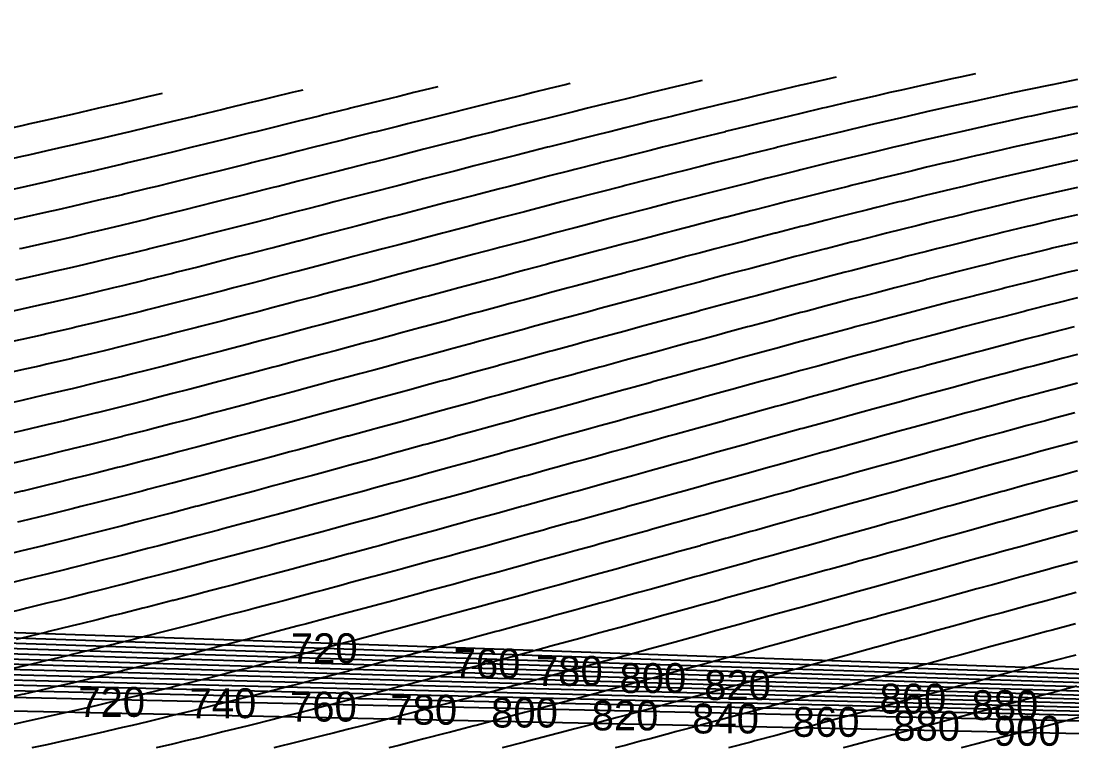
# Model space of a CAD drawing. Header units: metres. Extents: x 3386 to 5486, y 31 to 113.
# Drawn here: x 4865.7 to 4953.6, y 32.7 to 93.5 of the extents above; entities that cross this region are included whole.
import ezdxf
from ezdxf.enums import TextEntityAlignment as Align

# ---------------------------------------------------------------- set-up
doc = ezdxf.new("R2010")
doc.units = ezdxf.units.M
for name, color, linetype in [('Vs_320', 7, 'Continuous'), ('Vs_340', 7, 'Continuous'), ('Vs_360', 7, 'Continuous'), ('Vs_380', 7, 'Continuous'), ('Vs_400', 7, 'Continuous'), ('Vs_420', 7, 'Continuous'), ('Vs_440', 7, 'Continuous'), ('Vs_460', 7, 'Continuous'), ('Vs_480', 7, 'Continuous'), ('Vs_500', 7, 'Continuous'), ('Vs_520', 7, 'Continuous'), ('Vs_540', 7, 'Continuous'), ('Vs_560', 7, 'Continuous'), ('Vs_580', 7, 'Continuous'), ('Vs_600', 7, 'Continuous'), ('Vs_620', 7, 'Continuous'), ('Vs_640', 7, 'Continuous'), ('Vs_660', 7, 'Continuous'), ('Vs_680', 7, 'Continuous'), ('Vs_700', 7, 'Continuous'), ('Vs_720', 7, 'Continuous'), ('Vs_740', 7, 'Continuous'), ('Vs_760', 7, 'Continuous'), ('Vs_780', 7, 'Continuous'), ('Vs_800', 7, 'Continuous'), ('Vs_820', 7, 'Continuous'), ('Vs_840', 7, 'Continuous'), ('Vs_860', 7, 'Continuous'), ('Vs_880', 7, 'Continuous'), ('Vs_900', 7, 'Continuous'), ('Vs_920', 7, 'Continuous'), ('Vs_940', 7, 'Continuous'), ('Vs_960', 7, 'Continuous')]:
    doc.layers.add(name, color=color, linetype=linetype)

msp = doc.modelspace()

# ---------------------------------------------------------------- linework, layer by layer
at = {"layer": 'Vs_320'}
msp.add_lwpolyline([(4877.507, 87.463), (4876.281, 87.174), (4874.999, 86.874), (4874.18, 86.682), (4872.192, 86.221), (4872.078, 86.195), (4869.977, 85.712), (4869.343, 85.568), (4867.876, 85.234), (4866.451, 84.915), (4865.775, 84.763), (4863.674, 84.299)], dxfattribs=at)
at = {"layer": 'Vs_340'}
msp.add_lwpolyline([(4889.269, 87.747), (4888.887, 87.654), (4888.365, 87.528), (4886.786, 87.143), (4885.679, 86.874), (4884.685, 86.633), (4882.987, 86.221), (4882.584, 86.123), (4880.483, 85.616), (4880.283, 85.568), (4878.382, 85.111), (4877.559, 84.915), (4876.281, 84.609), (4874.813, 84.261), (4874.18, 84.111), (4872.078, 83.617), (4872.038, 83.608), (4869.977, 83.13), (4869.214, 82.955), (4867.876, 82.649), (4866.334, 82.302), (4865.775, 82.176), (4863.674, 81.713)], dxfattribs=at)
at = {"layer": 'Vs_360'}
msp.add_lwpolyline([(4900.55, 88.02), (4899.393, 87.735), (4898.549, 87.528), (4897.292, 87.217), (4895.902, 86.874), (4895.191, 86.698), (4893.26, 86.221), (4893.089, 86.179), (4890.988, 85.659), (4890.619, 85.568), (4888.887, 85.139), (4887.977, 84.915), (4886.786, 84.62), (4885.331, 84.261), (4884.685, 84.102), (4882.677, 83.608), (4882.584, 83.585), (4880.483, 83.071), (4880.005, 82.955), (4878.382, 82.559), (4877.314, 82.302), (4876.281, 82.051), (4874.597, 81.648), (4874.18, 81.548), (4872.078, 81.051), (4871.84, 80.995), (4869.977, 80.56), (4869.026, 80.342), (4867.876, 80.078), (4866.142, 79.688), (4865.775, 79.606), (4863.674, 79.148)], dxfattribs=at)
at = {"layer": 'Vs_380'}
msp.add_lwpolyline([(4911.618, 88.287), (4911.182, 88.181), (4909.898, 87.866), (4908.519, 87.528), (4907.797, 87.35), (4905.872, 86.874), (4905.696, 86.831), (4903.595, 86.309), (4903.24, 86.221), (4901.494, 85.786), (4900.618, 85.568), (4899.393, 85.261), (4898.006, 84.915), (4897.292, 84.735), (4895.401, 84.261), (4895.191, 84.208), (4893.089, 83.681), (4892.798, 83.608), (4890.988, 83.153), (4890.195, 82.955), (4888.887, 82.626), (4887.59, 82.302), (4886.786, 82.1), (4884.979, 81.648), (4884.685, 81.575), (4882.584, 81.052), (4882.355, 80.995), (4880.483, 80.531), (4879.712, 80.342), (4878.382, 80.014), (4877.047, 79.688), (4876.281, 79.501), (4874.35, 79.035), (4874.18, 78.994), (4872.078, 78.493), (4871.602, 78.382), (4869.977, 78.001), (4868.788, 77.729), (4867.876, 77.52), (4865.887, 77.075), (4865.775, 77.051), (4863.674, 76.597)], dxfattribs=at)
at = {"layer": 'Vs_400'}
msp.add_lwpolyline([(4922.658, 88.554), (4922.505, 88.517), (4921.102, 88.181), (4920.404, 88.013), (4918.4, 87.528), (4918.303, 87.504), (4916.202, 86.991), (4915.724, 86.874), (4914.101, 86.475), (4913.071, 86.221), (4911.999, 85.956), (4910.438, 85.568), (4909.898, 85.433), (4907.823, 84.915), (4907.797, 84.908), (4905.696, 84.381), (4905.221, 84.261), (4903.595, 83.851), (4902.632, 83.608), (4901.494, 83.32), (4900.052, 82.955), (4899.393, 82.787), (4897.48, 82.302), (4897.292, 82.254), (4895.191, 81.719), (4894.911, 81.648), (4893.089, 81.184), (4892.343, 80.995), (4890.988, 80.65), (4889.775, 80.342), (4888.887, 80.116), (4887.201, 79.688), (4886.786, 79.583), (4884.685, 79.052), (4884.62, 79.035), (4882.584, 78.523), (4882.021, 78.382), (4880.483, 77.997), (4879.403, 77.729), (4878.382, 77.475), (4876.757, 77.075), (4876.281, 76.958), (4874.18, 76.447), (4874.074, 76.422), (4872.078, 75.945), (4871.329, 75.769), (4869.977, 75.452), (4868.51, 75.116), (4867.876, 74.97), (4865.775, 74.504), (4865.582, 74.462)], dxfattribs=at)
at = {"layer": 'Vs_420'}
msp.add_lwpolyline([(4933.857, 88.824), (4933.01, 88.63), (4931.077, 88.181), (4930.909, 88.142), (4928.808, 87.648), (4928.301, 87.528), (4926.707, 87.148), (4925.565, 86.874), (4924.606, 86.644), (4922.862, 86.221), (4922.505, 86.134), (4920.404, 85.62), (4920.19, 85.568), (4918.303, 85.103), (4917.543, 84.915), (4916.202, 84.581), (4914.92, 84.261), (4914.101, 84.056), (4912.316, 83.608), (4911.999, 83.528), (4909.898, 82.997), (4909.73, 82.955), (4907.797, 82.464), (4907.157, 82.302), (4905.696, 81.929), (4904.597, 81.648), (4903.595, 81.392), (4902.047, 80.995), (4901.494, 80.853), (4899.504, 80.342), (4899.393, 80.313), (4897.292, 79.772), (4896.966, 79.688), (4895.191, 79.231), (4894.43, 79.035), (4893.089, 78.69), (4891.894, 78.382), (4890.988, 78.148), (4889.355, 77.729), (4888.887, 77.608), (4886.81, 77.075), (4886.786, 77.069), (4884.685, 76.532), (4884.25, 76.422), (4882.584, 75.998), (4881.675, 75.769), (4880.483, 75.468), (4879.076, 75.116), (4878.382, 74.941), (4876.448, 74.462), (4876.281, 74.421), (4874.18, 73.907), (4873.77, 73.809), (4872.078, 73.403), (4871.029, 73.156), (4869.977, 72.908), (4868.206, 72.503), (4867.876, 72.427), (4865.775, 71.961), (4865.247, 71.849)], dxfattribs=at)
at = {"layer": 'Vs_440'}
msp.add_lwpolyline([(4945.485, 89.105), (4944.227, 88.834), (4943.516, 88.68), (4941.415, 88.217), (4941.251, 88.181), (4939.314, 87.746), (4938.35, 87.528), (4937.213, 87.268), (4935.508, 86.874), (4935.112, 86.782), (4933.01, 86.29), (4932.718, 86.221), (4930.909, 85.792), (4929.973, 85.568), (4928.808, 85.288), (4927.266, 84.915), (4926.707, 84.779), (4924.606, 84.265), (4924.592, 84.261), (4922.505, 83.746), (4921.949, 83.608), (4920.404, 83.223), (4919.331, 82.955), (4918.303, 82.697), (4916.735, 82.302), (4916.202, 82.167), (4914.158, 81.648), (4914.101, 81.634), (4911.999, 81.098), (4911.598, 80.995), (4909.898, 80.559), (4909.053, 80.342), (4907.797, 80.018), (4906.519, 79.688), (4905.696, 79.475), (4903.996, 79.035), (4903.595, 78.931), (4901.494, 78.385), (4901.481, 78.382), (4899.393, 77.839), (4898.97, 77.729), (4897.292, 77.291), (4896.462, 77.075), (4895.191, 76.744), (4893.955, 76.422), (4893.089, 76.196), (4891.447, 75.769), (4890.988, 75.649), (4888.934, 75.116), (4888.887, 75.104), (4886.786, 74.559), (4886.409, 74.462), (4884.685, 74.017), (4883.872, 73.809), (4882.584, 73.479), (4881.316, 73.156), (4880.483, 72.943), (4878.735, 72.503), (4878.382, 72.413), (4876.281, 71.889), (4876.117, 71.849), (4874.18, 71.373), (4873.447, 71.196), (4872.078, 70.866), (4870.711, 70.543), (4869.977, 70.369), (4867.888, 69.889), (4867.876, 69.887), (4865.775, 69.42), (4864.91, 69.236)], dxfattribs=at)
at = {"layer": 'Vs_460'}
msp.add_lwpolyline([(4954.021, 88.616), (4951.92, 88.192), (4951.867, 88.181), (4949.819, 87.756), (4948.741, 87.528), (4947.718, 87.31), (4945.713, 86.874), (4945.617, 86.853), (4943.516, 86.388), (4942.775, 86.221), (4941.415, 85.914), (4939.905, 85.568), (4939.314, 85.432), (4937.213, 84.942), (4937.094, 84.915), (4935.112, 84.446), (4934.336, 84.261), (4933.01, 83.944), (4931.62, 83.608), (4930.909, 83.436), (4928.942, 82.955), (4928.808, 82.922), (4926.707, 82.403), (4926.298, 82.302), (4924.606, 81.88), (4923.681, 81.648), (4922.505, 81.352), (4921.09, 80.995), (4920.404, 80.821), (4918.52, 80.342), (4918.303, 80.286), (4916.202, 79.748), (4915.969, 79.688), (4914.101, 79.207), (4913.434, 79.035), (4911.999, 78.664), (4910.914, 78.382), (4909.898, 78.118), (4908.405, 77.729), (4907.797, 77.57), (4905.906, 77.075), (4905.696, 77.02), (4903.595, 76.469), (4903.415, 76.422), (4901.494, 75.917), (4900.929, 75.769), (4899.393, 75.364), (4898.447, 75.116), (4897.292, 74.811), (4895.966, 74.462), (4895.191, 74.258), (4893.485, 73.809), (4893.089, 73.705), (4891, 73.156), (4890.988, 73.153), (4888.887, 72.602), (4888.507, 72.503), (4886.786, 72.053), (4886.002, 71.849), (4884.685, 71.506), (4883.483, 71.196), (4882.584, 70.963), (4880.944, 70.543), (4880.483, 70.424), (4878.382, 69.89), (4878.378, 69.889), (4876.281, 69.363), (4875.769, 69.236), (4874.18, 68.843), (4873.109, 68.583), (4872.078, 68.333), (4870.382, 67.93), (4869.977, 67.833), (4867.876, 67.348), (4867.557, 67.276), (4865.775, 66.878), (4864.588, 66.623)], dxfattribs=at)
at = {"layer": 'Vs_480'}
msp.add_lwpolyline([(4954.021, 86.376), (4953.272, 86.221), (4951.92, 85.939), (4950.177, 85.568), (4949.819, 85.491), (4947.718, 85.033), (4947.187, 84.915), (4945.617, 84.564), (4944.28, 84.261), (4943.516, 84.087), (4941.442, 83.608), (4941.415, 83.602), (4939.314, 83.109), (4938.664, 82.955), (4937.213, 82.609), (4935.936, 82.302), (4935.112, 82.102), (4933.249, 81.648), (4933.01, 81.59), (4930.909, 81.072), (4930.599, 80.995), (4928.808, 80.549), (4927.982, 80.342), (4926.707, 80.021), (4925.391, 79.688), (4924.606, 79.489), (4922.825, 79.035), (4922.505, 78.953), (4920.404, 78.414), (4920.28, 78.382), (4918.303, 77.871), (4917.753, 77.729), (4916.202, 77.325), (4915.242, 77.075), (4914.101, 76.777), (4912.745, 76.422), (4911.999, 76.226), (4910.259, 75.769), (4909.898, 75.674), (4907.797, 75.119), (4907.783, 75.116), (4905.696, 74.564), (4905.313, 74.462), (4903.595, 74.007), (4902.85, 73.809), (4901.494, 73.449), (4900.391, 73.156), (4899.393, 72.89), (4897.933, 72.503), (4897.292, 72.332), (4895.476, 71.849), (4895.191, 71.773), (4893.089, 71.215), (4893.016, 71.196), (4890.988, 70.659), (4890.549, 70.543), (4888.887, 70.103), (4888.074, 69.889), (4886.786, 69.55), (4885.587, 69.236), (4884.685, 69), (4883.084, 68.583), (4882.584, 68.453), (4880.56, 67.93), (4880.483, 67.91), (4878.382, 67.372), (4878.002, 67.276), (4876.281, 66.841), (4875.405, 66.623), (4874.18, 66.318), (4872.759, 65.97), (4872.078, 65.803), (4870.048, 65.317), (4869.977, 65.3), (4867.876, 64.809), (4867.231, 64.663), (4865.775, 64.334), (4864.288, 64.01)], dxfattribs=at)
at = {"layer": 'Vs_500'}
msp.add_lwpolyline([(4954.021, 84.127), (4951.92, 83.677), (4951.604, 83.608), (4949.819, 83.216), (4948.648, 82.955), (4947.718, 82.746), (4945.773, 82.302), (4945.617, 82.266), (4943.516, 81.777), (4942.969, 81.648), (4941.415, 81.281), (4940.221, 80.995), (4939.314, 80.777), (4937.521, 80.342), (4937.213, 80.266), (4935.112, 79.75), (4934.863, 79.688), (4933.01, 79.228), (4932.241, 79.035), (4930.909, 78.7), (4929.649, 78.382), (4928.808, 78.168), (4927.084, 77.729), (4926.707, 77.632), (4924.606, 77.092), (4924.542, 77.075), (4922.505, 76.548), (4922.02, 76.422), (4920.404, 76.001), (4919.516, 75.769), (4918.303, 75.451), (4917.027, 75.116), (4916.202, 74.898), (4914.551, 74.462), (4914.101, 74.343), (4912.086, 73.809), (4911.999, 73.786), (4909.898, 73.227), (4909.63, 73.156), (4907.797, 72.667), (4907.181, 72.503), (4905.696, 72.105), (4904.738, 71.849), (4903.595, 71.543), (4902.299, 71.196), (4901.494, 70.98), (4899.863, 70.543), (4899.393, 70.417), (4897.427, 69.889), (4897.292, 69.853), (4895.191, 69.29), (4894.988, 69.236), (4893.089, 68.728), (4892.544, 68.583), (4890.988, 68.167), (4890.094, 67.93), (4888.887, 67.608), (4887.635, 67.276), (4886.786, 67.051), (4885.162, 66.623), (4884.685, 66.497), (4882.673, 65.97), (4882.584, 65.947), (4880.483, 65.4), (4880.158, 65.317), (4878.382, 64.859), (4877.612, 64.663), (4876.281, 64.324), (4875.028, 64.01), (4874.18, 63.797), (4872.398, 63.357), (4872.078, 63.278), (4869.977, 62.769), (4869.699, 62.704), (4867.876, 62.272), (4866.908, 62.05), (4865.775, 61.789), (4864.008, 61.397)], dxfattribs=at)
at = {"layer": 'Vs_520'}
msp.add_lwpolyline([(4954.021, 81.866), (4953.027, 81.648), (4951.92, 81.404), (4950.102, 80.995), (4949.819, 80.931), (4947.718, 80.448), (4947.261, 80.342), (4945.617, 79.956), (4944.488, 79.688), (4943.516, 79.457), (4941.769, 79.035), (4941.415, 78.949), (4939.314, 78.435), (4939.098, 78.382), (4937.213, 77.915), (4936.468, 77.729), (4935.112, 77.388), (4933.872, 77.075), (4933.01, 76.857), (4931.305, 76.422), (4930.909, 76.321), (4928.808, 75.78), (4928.764, 75.769), (4926.707, 75.236), (4926.245, 75.116), (4924.606, 74.688), (4923.745, 74.462), (4922.505, 74.136), (4921.262, 73.809), (4920.404, 73.582), (4918.794, 73.156), (4918.303, 73.025), (4916.338, 72.503), (4916.202, 72.466), (4914.101, 71.905), (4913.892, 71.849), (4911.999, 71.342), (4911.455, 71.196), (4909.898, 70.778), (4909.024, 70.543), (4907.797, 70.212), (4906.6, 69.889), (4905.696, 69.646), (4904.179, 69.236), (4903.595, 69.078), (4901.76, 68.583), (4901.494, 68.511), (4899.393, 67.943), (4899.342, 67.93), (4897.292, 67.376), (4896.922, 67.276), (4895.191, 66.809), (4894.499, 66.623), (4893.089, 66.244), (4892.07, 65.97), (4890.988, 65.679), (4889.633, 65.317), (4888.887, 65.117), (4887.186, 64.663), (4886.786, 64.557), (4884.725, 64.01), (4884.685, 63.999), (4882.584, 63.446), (4882.243, 63.357), (4880.483, 62.896), (4879.738, 62.704), (4878.382, 62.352), (4877.204, 62.05), (4876.281, 61.813), (4874.635, 61.397), (4874.18, 61.282), (4872.078, 60.758), (4872.021, 60.744), (4869.977, 60.243), (4869.339, 60.09), (4867.876, 59.739), (4866.583, 59.437), (4865.775, 59.248), (4863.733, 58.784)], dxfattribs=at)
at = {"layer": 'Vs_540'}
msp.add_lwpolyline([(4954.021, 79.594), (4951.92, 79.119), (4951.557, 79.035), (4949.819, 78.633), (4948.748, 78.382), (4947.718, 78.139), (4946.003, 77.729), (4945.617, 77.636), (4943.516, 77.125), (4943.314, 77.075), (4941.415, 76.607), (4940.672, 76.422), (4939.314, 76.083), (4938.067, 75.769), (4937.213, 75.553), (4935.496, 75.116), (4935.112, 75.017), (4933.01, 74.477), (4932.953, 74.462), (4930.909, 73.933), (4930.435, 73.809), (4928.808, 73.384), (4927.938, 73.156), (4926.707, 72.832), (4925.459, 72.503), (4924.606, 72.277), (4922.996, 71.849), (4922.505, 71.718), (4920.547, 71.196), (4920.404, 71.158), (4918.303, 70.595), (4918.109, 70.543), (4916.202, 70.03), (4915.681, 69.889), (4914.101, 69.463), (4913.261, 69.236), (4911.999, 68.895), (4910.847, 68.583), (4909.898, 68.326), (4908.439, 67.93), (4907.797, 67.755), (4906.034, 67.276), (4905.696, 67.184), (4903.631, 66.623), (4903.595, 66.613), (4901.494, 66.042), (4901.229, 65.97), (4899.393, 65.471), (4898.825, 65.317), (4897.292, 64.9), (4896.418, 64.663), (4895.191, 64.33), (4894.007, 64.01), (4893.089, 63.762), (4891.589, 63.357), (4890.988, 63.194), (4889.163, 62.704), (4888.887, 62.629), (4886.786, 62.067), (4886.724, 62.05), (4884.685, 61.507), (4884.269, 61.397), (4882.584, 60.951), (4881.796, 60.744), (4880.483, 60.399), (4879.3, 60.09), (4878.382, 59.851), (4876.777, 59.437), (4876.281, 59.309), (4874.221, 58.784), (4874.18, 58.773), (4872.078, 58.245), (4871.617, 58.131), (4869.977, 57.725), (4868.96, 57.477), (4867.876, 57.214), (4866.24, 56.824), (4865.775, 56.713), (4863.674, 56.225)], dxfattribs=at)
at = {"layer": 'Vs_560'}
msp.add_lwpolyline([(4954.021, 77.307), (4953.018, 77.075), (4951.92, 76.82), (4950.238, 76.422), (4949.819, 76.323), (4947.718, 75.817), (4947.522, 75.769), (4945.617, 75.302), (4944.862, 75.116), (4943.516, 74.781), (4942.246, 74.462), (4941.415, 74.253), (4939.666, 73.809), (4939.314, 73.719), (4937.213, 73.18), (4937.119, 73.156), (4935.112, 72.636), (4934.6, 72.503), (4933.01, 72.087), (4932.103, 71.849), (4930.909, 71.535), (4929.627, 71.196), (4928.808, 70.979), (4927.167, 70.543), (4926.707, 70.42), (4924.723, 69.889), (4924.606, 69.858), (4922.505, 69.294), (4922.291, 69.236), (4920.404, 68.727), (4919.87, 68.583), (4918.303, 68.159), (4917.458, 67.93), (4916.202, 67.588), (4915.054, 67.276), (4914.101, 67.017), (4912.655, 66.623), (4911.999, 66.444), (4910.261, 65.97), (4909.898, 65.871), (4907.87, 65.317), (4907.797, 65.297), (4905.696, 64.722), (4905.481, 64.663), (4903.595, 64.147), (4903.092, 64.01), (4901.494, 63.573), (4900.702, 63.357), (4899.393, 62.999), (4898.309, 62.704), (4897.292, 62.426), (4895.913, 62.05), (4895.191, 61.853), (4893.51, 61.397), (4893.089, 61.283), (4891.1, 60.744), (4890.988, 60.713), (4888.887, 60.146), (4888.679, 60.09), (4886.786, 59.582), (4886.245, 59.437), (4884.685, 59.02), (4883.795, 58.784), (4882.584, 58.462), (4881.328, 58.131), (4880.483, 57.908), (4878.838, 57.477), (4878.382, 57.358), (4876.324, 56.824), (4876.281, 56.813), (4874.18, 56.274), (4873.772, 56.171), (4872.078, 55.741), (4871.183, 55.518), (4869.977, 55.216), (4868.549, 54.864), (4867.876, 54.699), (4865.86, 54.211), (4865.775, 54.19), (4863.674, 53.693)], dxfattribs=at)
at = {"layer": 'Vs_580'}
msp.add_lwpolyline([(4954.021, 75.006), (4951.92, 74.507), (4951.737, 74.462), (4949.819, 73.997), (4949.051, 73.809), (4947.718, 73.48), (4946.417, 73.156), (4945.617, 72.955), (4943.825, 72.503), (4943.516, 72.424), (4941.415, 71.887), (4941.27, 71.849), (4939.314, 71.343), (4938.746, 71.196), (4937.213, 70.796), (4936.248, 70.543), (4935.112, 70.243), (4933.772, 69.889), (4933.01, 69.687), (4931.315, 69.236), (4930.909, 69.128), (4928.874, 68.583), (4928.808, 68.565), (4926.707, 68), (4926.447, 67.93), (4924.606, 67.432), (4924.032, 67.276), (4922.505, 66.862), (4921.626, 66.623), (4920.404, 66.29), (4919.229, 65.97), (4918.303, 65.717), (4916.838, 65.317), (4916.202, 65.142), (4914.453, 64.663), (4914.101, 64.567), (4912.072, 64.01), (4911.999, 63.99), (4909.898, 63.413), (4909.693, 63.357), (4907.797, 62.836), (4907.315, 62.704), (4905.696, 62.258), (4904.938, 62.05), (4903.595, 61.681), (4902.559, 61.397), (4901.494, 61.104), (4900.178, 60.744), (4899.393, 60.528), (4897.793, 60.09), (4897.292, 59.953), (4895.402, 59.437), (4895.191, 59.379), (4893.089, 58.807), (4893.005, 58.784), (4890.988, 58.236), (4890.597, 58.131), (4888.887, 57.668), (4888.178, 57.477), (4886.786, 57.103), (4885.746, 56.824), (4884.685, 56.54), (4883.299, 56.171), (4882.584, 55.98), (4880.833, 55.518), (4880.483, 55.425), (4878.382, 54.873), (4878.347, 54.864), (4876.281, 54.327), (4875.831, 54.211), (4874.18, 53.785), (4873.286, 53.558), (4872.078, 53.25), (4870.707, 52.905), (4869.977, 52.721), (4868.088, 52.251), (4867.876, 52.199), (4865.775, 51.685), (4865.413, 51.598)], dxfattribs=at)
at = {"layer": 'Vs_600'}
msp.add_lwpolyline([(4954.021, 72.688), (4953.256, 72.503), (4951.92, 72.177), (4950.594, 71.849), (4949.819, 71.657), (4947.984, 71.196), (4947.718, 71.129), (4945.617, 70.594), (4945.417, 70.543), (4943.516, 70.053), (4942.885, 69.889), (4941.415, 69.506), (4940.383, 69.236), (4939.314, 68.955), (4937.905, 68.583), (4937.213, 68.399), (4935.448, 67.93), (4935.112, 67.84), (4933.01, 67.277), (4933.009, 67.276), (4930.909, 66.711), (4930.585, 66.623), (4928.808, 66.142), (4928.174, 65.97), (4926.707, 65.571), (4925.773, 65.317), (4924.606, 64.998), (4923.381, 64.663), (4922.505, 64.423), (4920.997, 64.01), (4920.404, 63.847), (4918.619, 63.357), (4918.303, 63.27), (4916.245, 62.704), (4916.202, 62.691), (4914.101, 62.112), (4913.875, 62.05), (4911.999, 61.533), (4911.506, 61.397), (4909.898, 60.953), (4909.139, 60.744), (4907.797, 60.373), (4906.771, 60.09), (4905.696, 59.794), (4904.402, 59.437), (4903.595, 59.215), (4902.029, 58.784), (4901.494, 58.636), (4899.653, 58.131), (4899.393, 58.059), (4897.292, 57.483), (4897.272, 57.477), (4895.191, 56.908), (4894.883, 56.824), (4893.089, 56.335), (4892.485, 56.171), (4890.988, 55.764), (4890.078, 55.518), (4888.887, 55.195), (4887.658, 54.864), (4886.786, 54.63), (4885.224, 54.211), (4884.685, 54.067), (4882.775, 53.558), (4882.584, 53.507), (4880.483, 52.951), (4880.305, 52.905), (4878.382, 52.399), (4877.813, 52.251), (4876.281, 51.852), (4875.296, 51.598), (4874.18, 51.31), (4872.751, 50.945), (4872.078, 50.773), (4870.174, 50.291), (4869.977, 50.242), (4867.876, 49.717), (4867.554, 49.638), (4865.775, 49.201), (4864.883, 48.985)], dxfattribs=at)
at = {"layer": 'Vs_620'}
msp.add_lwpolyline([(4954.021, 70.353), (4952.158, 69.889), (4951.92, 69.83), (4949.819, 69.299), (4949.572, 69.236), (4947.718, 68.761), (4947.028, 68.583), (4945.617, 68.217), (4944.517, 67.93), (4943.516, 67.667), (4942.034, 67.276), (4941.415, 67.112), (4939.575, 66.623), (4939.314, 66.553), (4937.213, 65.991), (4937.136, 65.97), (4935.112, 65.424), (4934.713, 65.317), (4933.01, 64.855), (4932.305, 64.663), (4930.909, 64.283), (4929.908, 64.01), (4928.808, 63.709), (4927.521, 63.357), (4926.707, 63.134), (4925.141, 62.704), (4924.606, 62.556), (4922.769, 62.05), (4922.505, 61.977), (4920.404, 61.398), (4920.401, 61.397), (4918.303, 60.817), (4918.038, 60.744), (4916.202, 60.236), (4915.676, 60.09), (4914.101, 59.654), (4913.317, 59.437), (4911.999, 59.072), (4910.957, 58.784), (4909.898, 58.491), (4908.597, 58.131), (4907.797, 57.909), (4906.235, 57.477), (4905.696, 57.328), (4903.869, 56.824), (4903.595, 56.748), (4901.5, 56.171), (4901.494, 56.169), (4899.393, 55.591), (4899.124, 55.518), (4897.292, 55.015), (4896.742, 54.864), (4895.191, 54.44), (4894.351, 54.211), (4893.089, 53.867), (4891.951, 53.558), (4890.988, 53.297), (4889.539, 52.905), (4888.887, 52.728), (4887.114, 52.251), (4886.786, 52.163), (4884.685, 51.601), (4884.674, 51.598), (4882.584, 51.042), (4882.214, 50.945), (4880.483, 50.487), (4879.736, 50.291), (4878.382, 49.937), (4877.235, 49.638), (4876.281, 49.39), (4874.708, 48.985), (4874.18, 48.849), (4872.154, 48.332), (4872.078, 48.312), (4869.977, 47.782), (4869.562, 47.678), (4867.876, 47.258), (4866.929, 47.025), (4865.775, 46.742), (4864.245, 46.372)], dxfattribs=at)
at = {"layer": 'Vs_640'}
msp.add_lwpolyline([(4953.753, 67.93), (4951.92, 67.464), (4951.188, 67.276), (4949.819, 66.924), (4948.663, 66.623), (4947.718, 66.376), (4946.171, 65.97), (4945.617, 65.824), (4943.706, 65.317), (4943.516, 65.266), (4941.415, 64.704), (4941.264, 64.663), (4939.314, 64.138), (4938.841, 64.01), (4937.213, 63.568), (4936.434, 63.357), (4935.112, 62.996), (4934.039, 62.704), (4933.01, 62.422), (4931.655, 62.05), (4930.909, 61.845), (4929.279, 61.397), (4928.808, 61.267), (4926.911, 60.744), (4926.707, 60.687), (4924.606, 60.106), (4924.549, 60.09), (4922.505, 59.524), (4922.19, 59.437), (4920.404, 58.942), (4919.835, 58.784), (4918.303, 58.359), (4917.481, 58.131), (4916.202, 57.775), (4915.128, 57.477), (4914.101, 57.192), (4912.775, 56.824), (4911.999, 56.609), (4910.421, 56.171), (4909.898, 56.026), (4908.064, 55.518), (4907.797, 55.444), (4905.703, 54.864), (4905.696, 54.862), (4903.595, 54.282), (4903.338, 54.211), (4901.494, 53.703), (4900.966, 53.558), (4899.393, 53.125), (4898.588, 52.905), (4897.292, 52.549), (4896.201, 52.251), (4895.191, 51.975), (4893.804, 51.598), (4893.089, 51.404), (4891.396, 50.945), (4890.988, 50.834), (4888.976, 50.291), (4888.887, 50.268), (4886.786, 49.704), (4886.539, 49.638), (4884.685, 49.144), (4884.085, 48.985), (4882.584, 48.587), (4881.613, 48.332), (4880.483, 48.035), (4879.119, 47.678), (4878.382, 47.486), (4876.601, 47.025), (4876.281, 46.942), (4874.18, 46.403), (4874.055, 46.372), (4872.078, 45.87), (4871.475, 45.719), (4869.977, 45.343), (4868.857, 45.065), (4867.876, 44.823), (4866.193, 44.412), (4865.775, 44.31), (4863.674, 43.808)], dxfattribs=at)
at = {"layer": 'Vs_660'}
msp.add_lwpolyline([(4954.021, 65.622), (4952.838, 65.317), (4951.92, 65.079), (4950.331, 64.663), (4949.819, 64.529), (4947.855, 64.01), (4947.718, 63.974), (4945.617, 63.413), (4945.407, 63.357), (4943.516, 62.848), (4942.981, 62.704), (4941.415, 62.279), (4940.571, 62.05), (4939.314, 61.708), (4938.177, 61.397), (4937.213, 61.133), (4935.794, 60.744), (4935.112, 60.556), (4933.421, 60.09), (4933.01, 59.977), (4931.055, 59.437), (4930.909, 59.397), (4928.808, 58.815), (4928.696, 58.784), (4926.707, 58.232), (4926.342, 58.131), (4924.606, 57.648), (4923.991, 57.477), (4922.505, 57.064), (4921.642, 56.824), (4920.404, 56.479), (4919.294, 56.171), (4918.303, 55.895), (4916.947, 55.518), (4916.202, 55.31), (4914.598, 54.864), (4914.101, 54.726), (4912.248, 54.211), (4911.999, 54.142), (4909.898, 53.559), (4909.894, 53.558), (4907.797, 52.977), (4907.536, 52.905), (4905.696, 52.396), (4905.173, 52.251), (4903.595, 51.816), (4902.804, 51.598), (4901.494, 51.238), (4900.427, 50.945), (4899.393, 50.661), (4898.041, 50.291), (4897.292, 50.087), (4895.646, 49.638), (4895.191, 49.514), (4893.238, 48.985), (4893.089, 48.945), (4890.988, 48.377), (4890.818, 48.332), (4888.887, 47.813), (4888.382, 47.678), (4886.786, 47.253), (4885.929, 47.025), (4884.685, 46.695), (4883.457, 46.372), (4882.584, 46.142), (4880.964, 45.719), (4880.483, 45.593), (4878.447, 45.065), (4878.382, 45.048), (4876.281, 44.509), (4875.9, 44.412), (4874.18, 43.975), (4873.321, 43.759), (4872.078, 43.447), (4870.703, 43.106), (4869.977, 42.926), (4868.04, 42.452), (4867.876, 42.412), (4865.775, 41.908), (4865.313, 41.799)], dxfattribs=at)
at = {"layer": 'Vs_680'}
msp.add_lwpolyline([(4954.021, 63.224), (4952.038, 62.704), (4951.92, 62.672), (4949.819, 62.115), (4949.578, 62.05), (4947.718, 61.552), (4947.144, 61.397), (4945.617, 60.984), (4944.73, 60.744), (4943.516, 60.413), (4942.332, 60.09), (4941.415, 59.839), (4939.948, 59.437), (4939.314, 59.263), (4937.575, 58.784), (4937.213, 58.684), (4935.211, 58.131), (4935.112, 58.103), (4933.01, 57.521), (4932.854, 57.477), (4930.909, 56.937), (4930.502, 56.824), (4928.808, 56.353), (4928.154, 56.171), (4926.707, 55.768), (4925.809, 55.518), (4924.606, 55.182), (4923.465, 54.864), (4922.505, 54.597), (4921.121, 54.211), (4920.404, 54.011), (4918.777, 53.558), (4918.303, 53.426), (4916.431, 52.905), (4916.202, 52.841), (4914.101, 52.256), (4914.083, 52.251), (4911.999, 51.673), (4911.731, 51.598), (4909.898, 51.09), (4909.374, 50.945), (4907.797, 50.509), (4907.011, 50.291), (4905.696, 49.929), (4904.642, 49.638), (4903.595, 49.35), (4902.264, 48.985), (4901.494, 48.774), (4899.878, 48.332), (4899.393, 48.199), (4897.481, 47.678), (4897.292, 47.627), (4895.191, 47.057), (4895.072, 47.025), (4893.089, 46.49), (4892.648, 46.372), (4890.988, 45.927), (4890.21, 45.719), (4888.887, 45.366), (4887.754, 45.065), (4886.786, 44.809), (4885.279, 44.412), (4884.685, 44.256), (4882.782, 43.759), (4882.584, 43.707), (4880.483, 43.163), (4880.26, 43.106), (4878.382, 42.624), (4877.707, 42.452), (4876.281, 42.09), (4875.121, 41.799), (4874.18, 41.563), (4872.496, 41.146), (4872.078, 41.043), (4869.977, 40.53), (4869.822, 40.492), (4867.876, 40.026), (4867.082, 39.839), (4865.775, 39.533), (4864.261, 39.186)], dxfattribs=at)
at = {"layer": 'Vs_700'}
for points in [[(3386.6, 93.517), (4884.301, 41.726)], [(4953.798, 60.744), (4951.92, 60.244), (4951.349, 60.09), (4949.819, 59.679), (4948.925, 59.437), (4947.718, 59.11), (4946.52, 58.784), (4945.617, 58.537), (4944.132, 58.131), (4943.516, 57.962), (4941.756, 57.477), (4941.415, 57.383), (4939.391, 56.824), (4939.314, 56.803), (4937.213, 56.221), (4937.033, 56.171), (4935.112, 55.637), (4934.682, 55.518), (4933.01, 55.052), (4932.335, 54.864), (4930.909, 54.467), (4929.992, 54.211), (4928.808, 53.881), (4927.65, 53.558), (4926.707, 53.295), (4925.309, 52.905), (4924.606, 52.708), (4922.968, 52.251), (4922.505, 52.122), (4920.625, 51.598), (4920.404, 51.536), (4918.303, 50.951), (4918.28, 50.945), (4916.202, 50.366), (4915.932, 50.291), (4914.101, 49.783), (4913.579, 49.638), (4911.999, 49.2), (4911.221, 48.985), (4909.898, 48.619), (4908.857, 48.332), (4907.797, 48.039), (4906.486, 47.678), (4905.696, 47.461), (4904.106, 47.025), (4903.595, 46.885), (4901.716, 46.372), (4901.494, 46.311), (4899.393, 45.74), (4899.316, 45.719), (4897.292, 45.17), (4896.902, 45.065), (4895.191, 44.604), (4894.474, 44.412), (4893.089, 44.041), (4892.031, 43.759), (4890.988, 43.481), (4889.57, 43.106), (4888.887, 42.925), (4887.088, 42.452), (4886.786, 42.373), (4884.685, 41.825), (4884.584, 41.799), (4884.301, 41.726)], [(4884.301, 41.726), (4882.584, 41.282), (4882.052, 41.146), (4880.483, 40.744), (4879.49, 40.492), (4878.382, 40.212), (4876.893, 39.839), (4876.281, 39.686), (4874.256, 39.186), (4874.18, 39.167), (4872.078, 38.656), (4871.564, 38.533), (4869.977, 38.154), (4868.807, 37.879), (4867.876, 37.662), (4865.966, 37.226), (4865.775, 37.183), (4863.674, 36.718)], [(4884.301, 41.726), (5144.766, 32.719)]]:
    msp.add_lwpolyline(points, dxfattribs=at)
at = {"layer": 'Vs_720'}
for points in [[(3386.6, 91.76), (4891.051, 41.058)], [(4954.021, 58.357), (4953.177, 58.131), (4951.92, 57.792), (4950.76, 57.477), (4949.819, 57.222), (4948.361, 56.824), (4947.718, 56.648), (4945.979, 56.171), (4945.617, 56.071), (4943.608, 55.518), (4943.516, 55.492), (4941.415, 54.911), (4941.248, 54.864), (4939.314, 54.328), (4938.894, 54.211), (4937.213, 53.743), (4936.547, 53.558), (4935.112, 53.158), (4934.202, 52.905), (4933.01, 52.572), (4931.861, 52.251), (4930.909, 51.986), (4929.52, 51.598), (4928.808, 51.399), (4927.18, 50.945), (4926.707, 50.813), (4924.839, 50.291), (4924.606, 50.227), (4922.505, 49.641), (4922.496, 49.638), (4920.404, 49.056), (4920.15, 48.985), (4918.303, 48.471), (4917.8, 48.332), (4916.202, 47.888), (4915.445, 47.678), (4914.101, 47.306), (4913.084, 47.025), (4911.999, 46.725), (4910.717, 46.372), (4909.898, 46.146), (4908.342, 45.719), (4907.797, 45.569), (4905.957, 45.065), (4905.696, 44.994), (4903.595, 44.421), (4903.563, 44.412), (4901.494, 43.85), (4901.156, 43.759), (4899.393, 43.282), (4898.737, 43.106), (4897.292, 42.717), (4896.303, 42.452), (4895.191, 42.155), (4893.852, 41.799), (4893.089, 41.597), (4891.383, 41.146), (4891.051, 41.058)], [(4891.051, 41.058), (4890.988, 41.042), (4888.892, 40.492), (4888.887, 40.491), (4886.786, 39.945), (4886.377, 39.839), (4884.685, 39.403), (4883.835, 39.186), (4882.584, 38.867), (4881.261, 38.533), (4880.483, 38.337), (4878.651, 37.879), (4878.382, 37.813), (4876.281, 37.295), (4875.996, 37.226), (4874.18, 36.786), (4873.286, 36.573), (4872.078, 36.286), (4870.509, 35.92), (4869.977, 35.796), (4867.876, 35.318), (4867.645, 35.266), (4865.775, 34.854), (4864.651, 34.613)], [(4891.051, 41.058), (5138.498, 32.719)]]:
    msp.add_lwpolyline(points, dxfattribs=at)
at = {"layer": 'Vs_740'}
for points in [[(3386.6, 89.983), (4897.832, 40.411)], [(4954.021, 55.887), (4952.66, 55.518), (4951.92, 55.317), (4950.263, 54.864), (4949.819, 54.743), (4947.882, 54.211), (4947.718, 54.166), (4945.617, 53.586), (4945.514, 53.558), (4943.516, 53.005), (4943.155, 52.905), (4941.415, 52.422), (4940.802, 52.251), (4939.314, 51.837), (4938.455, 51.598), (4937.213, 51.252), (4936.11, 50.945), (4935.112, 50.666), (4933.768, 50.291), (4933.01, 50.08), (4931.427, 49.638), (4930.909, 49.494), (4929.084, 48.985), (4928.808, 48.908), (4926.741, 48.332), (4926.707, 48.322), (4924.606, 47.737), (4924.395, 47.678), (4922.505, 47.153), (4922.046, 47.025), (4920.404, 46.569), (4919.692, 46.372), (4918.303, 45.987), (4917.334, 45.719), (4916.202, 45.406), (4914.968, 45.065), (4914.101, 44.826), (4912.596, 44.412), (4911.999, 44.248), (4910.215, 43.759), (4909.898, 43.672), (4907.824, 43.106), (4907.797, 43.098), (4905.696, 42.526), (4905.423, 42.452), (4903.595, 41.957), (4903.009, 41.799), (4901.494, 41.391), (4900.581, 41.146), (4899.393, 40.827), (4898.139, 40.492), (4897.832, 40.411)], [(4897.832, 40.411), (4897.292, 40.267), (4895.679, 39.839), (4895.191, 39.71), (4893.2, 39.186), (4893.089, 39.157), (4890.988, 38.608), (4890.698, 38.533), (4888.887, 38.064), (4888.171, 37.879), (4886.786, 37.524), (4885.616, 37.226), (4884.685, 36.99), (4883.029, 36.573), (4882.584, 36.461), (4880.483, 35.939), (4880.404, 35.92), (4878.382, 35.424), (4877.73, 35.266), (4876.281, 34.917), (4875.002, 34.613), (4874.18, 34.419), (4872.207, 33.96), (4872.078, 33.93), (4869.977, 33.453), (4869.317, 33.307), (4867.876, 32.989), (4866.615, 32.719)], [(4897.832, 40.411), (5132.321, 32.719)]]:
    msp.add_lwpolyline(points, dxfattribs=at)
at = {"layer": 'Vs_760'}
for points in [[(3386.6, 88.178), (4904.663, 39.781)], [(4954.021, 53.39), (4952.239, 52.905), (4951.92, 52.818), (4949.855, 52.251), (4949.819, 52.242), (4947.718, 51.663), (4947.484, 51.598), (4945.617, 51.082), (4945.122, 50.945), (4943.516, 50.5), (4942.766, 50.291), (4941.415, 49.916), (4940.415, 49.638), (4939.314, 49.332), (4938.068, 48.985), (4937.213, 48.747), (4935.722, 48.332), (4935.112, 48.162), (4933.376, 47.678), (4933.01, 47.577), (4931.029, 47.025), (4930.909, 46.992), (4928.808, 46.407), (4928.681, 46.372), (4926.707, 45.823), (4926.33, 45.719), (4924.606, 45.24), (4923.975, 45.065), (4922.505, 44.658), (4921.616, 44.412), (4920.404, 44.077), (4919.251, 43.759), (4918.303, 43.497), (4916.879, 43.106), (4916.202, 42.919), (4914.499, 42.452), (4914.101, 42.343), (4912.11, 41.799), (4911.999, 41.769), (4909.898, 41.196), (4909.712, 41.146), (4907.797, 40.627), (4907.302, 40.492), (4905.696, 40.059), (4904.879, 39.839), (4904.663, 39.781)], [(4904.663, 39.781), (4903.595, 39.494), (4902.442, 39.186), (4901.494, 38.933), (4899.989, 38.533), (4899.393, 38.375), (4897.518, 37.879), (4897.292, 37.82), (4895.191, 37.269), (4895.027, 37.226), (4893.089, 36.722), (4892.513, 36.573), (4890.988, 36.18), (4889.974, 35.92), (4888.887, 35.642), (4887.405, 35.266), (4886.786, 35.11), (4884.803, 34.613), (4884.685, 34.584), (4882.584, 34.064), (4882.159, 33.96), (4880.483, 33.551), (4879.469, 33.307), (4878.382, 33.046), (4877.001, 32.719)], [(4904.663, 39.781), (5126.183, 32.719)]]:
    msp.add_lwpolyline(points, dxfattribs=at)
at = {"layer": 'Vs_780'}
for points in [[(3386.6, 86.315), (4911.549, 39.165)], [(4954.021, 50.868), (4951.92, 50.294), (4951.909, 50.291), (4949.819, 49.718), (4949.53, 49.638), (4947.718, 49.139), (4947.16, 48.985), (4945.617, 48.559), (4944.797, 48.332), (4943.516, 47.977), (4942.438, 47.678), (4941.415, 47.395), (4940.083, 47.025), (4939.314, 46.812), (4937.729, 46.372), (4937.213, 46.229), (4935.376, 45.719), (4935.112, 45.645), (4933.022, 45.065), (4933.01, 45.062), (4930.909, 44.48), (4930.666, 44.412), (4928.808, 43.897), (4928.307, 43.759), (4926.707, 43.316), (4925.944, 43.106), (4924.606, 42.736), (4923.576, 42.452), (4922.505, 42.157), (4921.203, 41.799), (4920.404, 41.58), (4918.822, 41.146), (4918.303, 41.004), (4916.432, 40.492), (4916.202, 40.429), (4914.101, 39.857), (4914.034, 39.839), (4911.999, 39.287), (4911.625, 39.186), (4911.549, 39.165)], [(4911.549, 39.165), (4909.898, 38.719), (4909.205, 38.533), (4907.797, 38.154), (4906.772, 37.879), (4905.696, 37.592), (4904.323, 37.226), (4903.595, 37.033), (4901.859, 36.573), (4901.494, 36.477), (4899.393, 35.924), (4899.376, 35.92), (4897.292, 35.375), (4896.872, 35.266), (4895.191, 34.831), (4894.344, 34.613), (4893.089, 34.291), (4891.79, 33.96), (4890.988, 33.756), (4889.207, 33.307), (4888.887, 33.226), (4886.853, 32.719)], [(4911.549, 39.165), (5120.039, 32.719)]]:
    msp.add_lwpolyline(points, dxfattribs=at)
at = {"layer": 'Vs_800'}
for points in [[(3386.6, 84.423), (4918.526, 38.566)], [(4954.021, 48.32), (4951.92, 47.747), (4951.668, 47.678), (4949.819, 47.172), (4949.284, 47.025), (4947.718, 46.595), (4946.907, 46.372), (4945.617, 46.017), (4944.535, 45.719), (4943.516, 45.438), (4942.167, 45.065), (4941.415, 44.858), (4939.801, 44.412), (4939.314, 44.277), (4937.436, 43.759), (4937.213, 43.697), (4935.112, 43.117), (4935.071, 43.106), (4933.01, 42.537), (4932.704, 42.452), (4930.909, 41.958), (4930.334, 41.799), (4928.808, 41.379), (4927.96, 41.146), (4926.707, 40.802), (4925.581, 40.492), (4924.606, 40.225), (4923.195, 39.839), (4922.505, 39.651), (4920.803, 39.186), (4920.404, 39.077), (4918.526, 38.566)], [(4918.526, 38.566), (4918.402, 38.533), (4918.303, 38.506), (4916.202, 37.936), (4915.992, 37.879), (4914.101, 37.369), (4913.571, 37.226), (4911.999, 36.804), (4911.139, 36.573), (4909.898, 36.241), (4908.693, 35.92), (4907.797, 35.681), (4906.231, 35.266), (4905.696, 35.125), (4903.754, 34.613), (4903.595, 34.571), (4901.494, 34.022), (4901.257, 33.96), (4899.393, 33.476), (4898.738, 33.307), (4897.292, 32.934), (4896.453, 32.719)], [(4918.526, 38.566), (5113.874, 32.719)]]:
    msp.add_lwpolyline(points, dxfattribs=at)
at = {"layer": 'Vs_820'}
for points in [[(3386.6, 82.464), (4925.607, 37.98)], [(4953.917, 45.719), (4951.92, 45.177), (4951.509, 45.065), (4949.819, 44.606), (4949.11, 44.412), (4947.718, 44.032), (4946.719, 43.759), (4945.617, 43.458), (4944.332, 43.106), (4943.516, 42.882), (4941.949, 42.452), (4941.415, 42.306), (4939.567, 41.799), (4939.314, 41.73), (4937.213, 41.153), (4937.185, 41.146), (4935.112, 40.577), (4934.803, 40.492), (4933.01, 40.002), (4932.418, 39.839), (4930.909, 39.427), (4930.029, 39.186), (4928.808, 38.853), (4927.636, 38.533), (4926.707, 38.28), (4925.607, 37.98)], [(4925.607, 37.98), (4925.236, 37.879), (4924.606, 37.708), (4922.829, 37.226), (4922.505, 37.138), (4920.414, 36.573), (4920.404, 36.57), (4918.303, 36.004), (4917.99, 35.92), (4916.202, 35.439), (4915.555, 35.266), (4914.101, 34.878), (4913.108, 34.613), (4911.999, 34.318), (4910.648, 33.96), (4909.898, 33.762), (4908.172, 33.307), (4907.797, 33.208), (4905.93, 32.719)], [(4925.607, 37.98), (5107.636, 32.719)]]:
    msp.add_lwpolyline(points, dxfattribs=at)
at = {"layer": 'Vs_840'}
for points in [[(3386.6, 80.452), (4932.833, 37.408)], [(4953.856, 43.106), (4951.92, 42.586), (4951.426, 42.452), (4949.819, 42.019), (4949.006, 41.799), (4947.718, 41.451), (4946.593, 41.146), (4945.617, 40.882), (4944.185, 40.492), (4943.516, 40.311), (4941.78, 39.839), (4941.415, 39.74), (4939.376, 39.186), (4939.314, 39.169), (4937.213, 38.598), (4936.973, 38.533), (4935.112, 38.027), (4934.569, 37.879), (4933.01, 37.457), (4932.833, 37.408)], [(4932.833, 37.408), (4932.161, 37.226), (4930.909, 36.887), (4929.749, 36.573), (4928.808, 36.318), (4927.332, 35.92), (4926.707, 35.751), (4924.908, 35.266), (4924.606, 35.185), (4922.505, 34.621), (4922.476, 34.613), (4920.404, 34.058), (4920.035, 33.96), (4918.303, 33.498), (4917.584, 33.307), (4916.202, 32.94), (4915.368, 32.719)], [(4932.833, 37.408), (5101.289, 32.719)]]:
    msp.add_lwpolyline(points, dxfattribs=at)
at = {"layer": 'Vs_860'}
for points in [[(3386.6, 78.395), (4940.259, 36.851)], [(4953.876, 40.492), (4951.92, 39.974), (4951.416, 39.839), (4949.819, 39.414), (4948.966, 39.186), (4947.718, 38.853), (4946.525, 38.533), (4945.617, 38.29), (4944.089, 37.879), (4943.516, 37.726), (4941.656, 37.226), (4941.415, 37.161), (4940.259, 36.851)], [(4940.259, 36.851), (4939.314, 36.597), (4939.226, 36.573), (4937.213, 36.032), (4936.797, 35.92), (4935.112, 35.467), (4934.366, 35.266), (4933.01, 34.903), (4931.931, 34.613), (4930.909, 34.339), (4929.492, 33.96), (4928.808, 33.777), (4927.047, 33.307), (4926.707, 33.216), (4924.841, 32.719)], [(4940.259, 36.851), (5094.776, 32.719)]]:
    msp.add_lwpolyline(points, dxfattribs=at)
at = {"layer": 'Vs_880'}
for points in [[(3386.6, 76.243), (4947.953, 36.301)], [(4953.973, 37.879), (4951.92, 37.344), (4951.474, 37.226), (4949.819, 36.792), (4948.987, 36.573), (4947.953, 36.301)], [(4947.953, 36.301), (4947.718, 36.239), (4946.511, 35.92), (4945.617, 35.684), (4944.041, 35.266), (4943.516, 35.128), (4941.575, 34.613), (4941.415, 34.571), (4939.314, 34.013), (4939.113, 33.96), (4937.213, 33.455), (4936.653, 33.307), (4935.112, 32.898), (4934.438, 32.719)], [(4947.953, 36.301), (5087.964, 32.719)]]:
    msp.add_lwpolyline(points, dxfattribs=at)
at = {"layer": 'Vs_900'}
for points in [[(3386.6, 74.05), (4956.081, 35.759)], [(4956.081, 35.759), (4954.145, 35.266), (4954.021, 35.235), (4951.92, 34.697), (4951.596, 34.613), (4949.819, 34.155), (4949.066, 33.96), (4947.718, 33.611), (4946.547, 33.307), (4945.617, 33.065), (4944.289, 32.719)]]:
    msp.add_lwpolyline(points, dxfattribs=at)
at = {"layer": 'Vs_920'}
msp.add_lwpolyline([(3386.6, 71.773), (4964.963, 35.207)], dxfattribs=at)
at = {"layer": 'Vs_940'}
msp.add_lwpolyline([(3386.6, 69.424), (4975.333, 34.536)], dxfattribs=at)
at = {"layer": 'Vs_960'}
msp.add_lwpolyline([(3386.6, 67.025), (4989.58, 33.187)], dxfattribs=at)

# ---------------------------------------------------------------- texts
at = {"layer": 'Vs_720'}
for p in [(4891.051, 41.058), (4873.286, 36.573)]:
    msp.add_text('720', height=2.5, dxfattribs=at).set_placement(p, align=Align.MIDDLE_CENTER)
at = {"layer": 'Vs_740'}
msp.add_text('740', height=2.5, dxfattribs=at).set_placement((4882.584, 36.461), align=Align.MIDDLE_CENTER)
at = {"layer": 'Vs_760'}
for p in [(4904.663, 39.781), (4890.988, 36.18)]:
    msp.add_text('760', height=2.5, dxfattribs=at).set_placement(p, align=Align.MIDDLE_CENTER)
at = {"layer": 'Vs_780'}
for p in [(4911.549, 39.165), (4899.376, 35.92)]:
    msp.add_text('780', height=2.5, dxfattribs=at).set_placement(p, align=Align.MIDDLE_CENTER)
at = {"layer": 'Vs_800'}
for p in [(4918.526, 38.566), (4907.797, 35.681)]:
    msp.add_text('800', height=2.5, dxfattribs=at).set_placement(p, align=Align.MIDDLE_CENTER)
at = {"layer": 'Vs_820'}
for p in [(4925.607, 37.98), (4916.202, 35.439)]:
    msp.add_text('820', height=2.5, dxfattribs=at).set_placement(p, align=Align.MIDDLE_CENTER)
at = {"layer": 'Vs_840'}
msp.add_text('840', height=2.5, dxfattribs=at).set_placement((4924.606, 35.185), align=Align.MIDDLE_CENTER)
at = {"layer": 'Vs_860'}
for p in [(4940.259, 36.851), (4933.01, 34.903)]:
    msp.add_text('860', height=2.5, dxfattribs=at).set_placement(p, align=Align.MIDDLE_CENTER)
at = {"layer": 'Vs_880'}
for p in [(4947.953, 36.301), (4941.415, 34.571)]:
    msp.add_text('880', height=2.5, dxfattribs=at).set_placement(p, align=Align.MIDDLE_CENTER)
at = {"layer": 'Vs_900'}
msp.add_text('900', height=2.5, dxfattribs=at).set_placement((4949.819, 34.155), align=Align.MIDDLE_CENTER)

doc.saveas('drawing.dxf')
